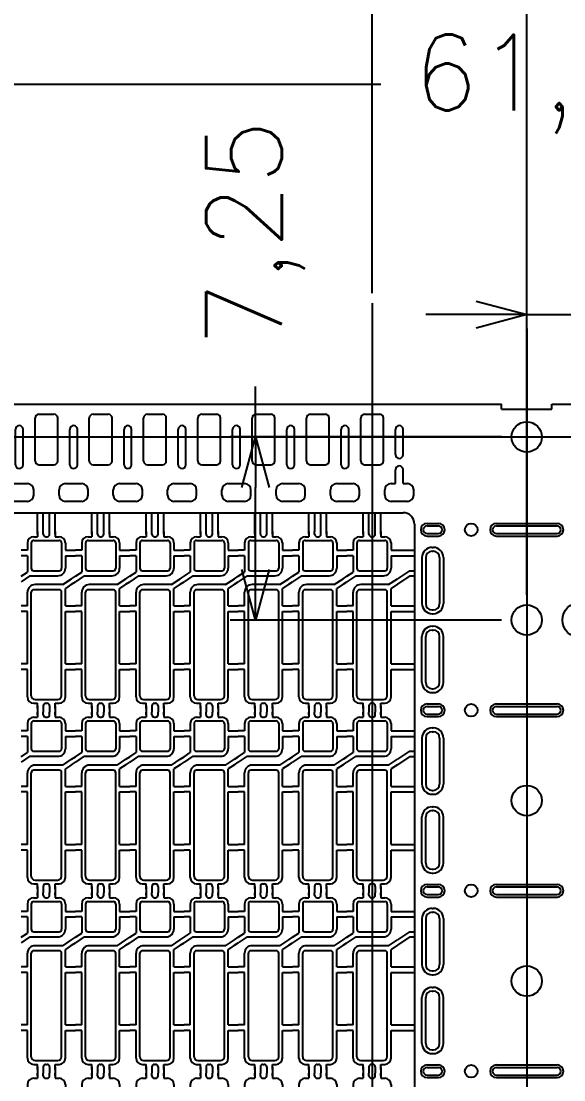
# Model space of a CAD drawing. Header units: millimetres. Extents: x -949 to -637, y 1078 to 1304.
# Drawn here: x -861.67 to -840.18, y 1240.38 to 1282.31 of the extents above; entities that cross this region are included whole.
import ezdxf

# ---------------------------------------------------------------- set-up
doc = ezdxf.new("R2010")
doc.units = ezdxf.units.MM
doc.header["$PDMODE"] = 3
doc.header["$PDSIZE"] = -1
doc.linetypes.add('CENTER', pattern=[10.16, 6.35, -1.27, 1.27, -1.27])
doc.linetypes.add('HIDDEN', pattern=[1.905, 1.27, -0.635])
doc.layers.get('DEFPOINTS').update_dxf_attribs({"color": 10})
for name, color, linetype in [('1', 3, 'Continuous'), ('3', 3, 'Continuous'), ('b etching', 1, 'Continuous'), ('CEN', 8, 'CENTER'), ('DIM', 7, 'Continuous'), ('HID', 1, 'HIDDEN')]:
    doc.layers.add(name, color=color, linetype=linetype)
doc.styles.add('SIMPLEX', font='simplex')
doc.styles.get("Standard").update_dxf_attribs({"font": 'txt.shx', "bigfont": 'chineset.shx'})
doc.dimstyles.new('ISO-25', dxfattribs={"dimtxt": 2.5, "dimasz": 2.5, "dimexe": 1.25, "dimexo": 0.625, "dimtad": 1, "dimtxsty": 'Standard', "dimcen": 2.5, "dimadec": 0, "dimazin": 0, "dimtfac": 1, "dimtmove": 0, "dimatfit": 3, "dimfxl": 1, "dimarcsym": 0})

# ---------------------------------------------------------------- blocks, each defined once
blk = doc.blocks.new('_OPEN30')
at = {"color": 0, "linetype": 'ByBlock'}
for p, q in [((-1, 0.268), (0, 0)), ((0, 0), (-1, -0.268)), ((0, 0), (-1, 0))]:
    blk.add_line(p, q, dxfattribs=at)
blk = doc.blocks.new('*D8')
at = {"layer": 'DEFPOINTS', "color": 0, "transparency": 16777216}
for p in [(-656.549, 1302.091), (-903.349, 1266.644), (-656.549, 1266.644)]:
    blk.add_point(p, dxfattribs=at)
at = {"layer": 'DIM', "color": 0, "lineweight": -2, "transparency": 16777216}
for p, q in [((-903.349, 1267.644), (-903.349, 1303.091)), ((-656.549, 1267.644), (-656.549, 1303.091)), ((-901.349, 1302.091), (-790.092, 1302.091)), ((-658.549, 1302.091), (-769.806, 1302.091))]:
    blk.add_line(p, q, dxfattribs=at)
at = {"layer": 'DIM', "color": 0, "lineweight": -2, "transparency": 16777216, "xscale": 2, "yscale": 2, "zscale": 2, "rotation": 180}
blk.add_blockref('_OPEN30', (-903.349, 1302.091), dxfattribs=at)
at = {"layer": 'DIM', "color": 0, "lineweight": -2, "transparency": 16777216, "xscale": 2, "yscale": 2, "zscale": 2}
blk.add_blockref('_OPEN30', (-656.549, 1302.091), dxfattribs=at)
at = {"layer": 'DIM', "color": 0, "transparency": 16777216, "insert": (-779.949, 1302.091), "char_height": 3, "attachment_point": 5, "style": 'SIMPLEX'}
blk.add_mtext('246,8±1', dxfattribs=at)
blk = doc.blocks.new('*D9')
at = {"layer": 'DEFPOINTS', "color": 0, "transparency": 16777216}
for p in [(-847.774, 1285.983), (-897.224, 1270.544), (-847.774, 1270.544)]:
    blk.add_point(p, dxfattribs=at)
at = {"layer": 'DIM', "color": 0, "lineweight": -2, "transparency": 16777216}
for p, q in [((-897.224, 1271.544), (-897.224, 1286.983)), ((-847.774, 1271.544), (-847.774, 1286.983)), ((-895.224, 1285.983), (-879.999, 1285.983)), ((-849.774, 1285.983), (-864.999, 1285.983))]:
    blk.add_line(p, q, dxfattribs=at)
at = {"layer": 'DIM', "color": 0, "lineweight": -2, "transparency": 16777216, "xscale": 2, "yscale": 2, "zscale": 2, "rotation": 180}
blk.add_blockref('_OPEN30', (-897.224, 1285.983), dxfattribs=at)
at = {"layer": 'DIM', "color": 0, "lineweight": -2, "transparency": 16777216, "xscale": 2, "yscale": 2, "zscale": 2}
blk.add_blockref('_OPEN30', (-847.774, 1285.983), dxfattribs=at)
at = {"layer": 'DIM', "color": 0, "transparency": 16777216, "insert": (-872.499, 1285.983), "char_height": 3, "attachment_point": 5, "style": 'SIMPLEX'}
blk.add_mtext('49,45', dxfattribs=at)
blk = doc.blocks.new('*D11')
at = {"layer": 'DEFPOINTS', "color": 0, "transparency": 16777216}
for p in [(-899.724, 1292.825), (-841.649, 1270.144), (-899.724, 1208.444)]:
    blk.add_point(p, dxfattribs=at)
at = {"layer": 'DIM', "color": 0, "lineweight": -2, "transparency": 16777216}
for p, q in [((-899.724, 1209.444), (-899.724, 1293.825)), ((-841.649, 1271.144), (-841.649, 1293.825)), ((-897.724, 1292.825), (-879.615, 1292.825)), ((-843.649, 1292.825), (-861.758, 1292.825))]:
    blk.add_line(p, q, dxfattribs=at)
at = {"layer": 'DIM', "color": 0, "lineweight": -2, "transparency": 16777216, "xscale": 2, "yscale": 2, "zscale": 2, "rotation": 180}
blk.add_blockref('_OPEN30', (-899.724, 1292.825), dxfattribs=at)
at = {"layer": 'DIM', "color": 0, "lineweight": -2, "transparency": 16777216, "xscale": 2, "yscale": 2, "zscale": 2}
blk.add_blockref('_OPEN30', (-841.649, 1292.825), dxfattribs=at)
at = {"layer": 'DIM', "color": 0, "transparency": 16777216, "insert": (-870.686, 1292.825), "char_height": 3, "attachment_point": 5, "style": 'SIMPLEX'}
blk.add_mtext('58,075', dxfattribs=at)
blk = doc.blocks.new('*D36')
at = {"layer": 'DEFPOINTS', "color": 0, "transparency": 16777216}
for p in [(-779.949, 1292.825), (-841.649, 1270.144), (-779.949, 1270.144)]:
    blk.add_point(p, dxfattribs=at)
at = {"layer": 'DIM', "color": 0, "lineweight": -2, "transparency": 16777216}
for p, q in [((-841.649, 1271.144), (-841.649, 1293.825)), ((-779.949, 1271.144), (-779.949, 1293.825)), ((-839.649, 1292.825), (-816.584, 1292.825)), ((-781.949, 1292.825), (-805.013, 1292.825))]:
    blk.add_line(p, q, dxfattribs=at)
at = {"layer": 'DIM', "color": 0, "lineweight": -2, "transparency": 16777216, "xscale": 2, "yscale": 2, "zscale": 2, "rotation": 180}
blk.add_blockref('_OPEN30', (-841.649, 1292.825), dxfattribs=at)
at = {"layer": 'DIM', "color": 0, "lineweight": -2, "transparency": 16777216, "xscale": 2, "yscale": 2, "zscale": 2}
blk.add_blockref('_OPEN30', (-779.949, 1292.825), dxfattribs=at)
at = {"layer": 'DIM', "color": 0, "transparency": 16777216, "insert": (-810.799, 1292.825), "char_height": 3, "attachment_point": 5, "style": 'SIMPLEX'}
blk.add_mtext('61,7', dxfattribs=at)
blk = doc.blocks.new('*D42')
at = {"layer": 'DEFPOINTS', "color": 0, "transparency": 16777216}
for p in [(-810.799, 1279.822), (-872.499, 1270.644), (-810.799, 1270.644)]:
    blk.add_point(p, dxfattribs=at)
at = {"layer": 'DIM', "color": 0, "lineweight": -2, "transparency": 16777216}
for p, q in [((-872.499, 1271.644), (-872.499, 1280.822)), ((-810.799, 1271.644), (-810.799, 1280.822)), ((-870.499, 1279.822), (-847.434, 1279.822)), ((-812.799, 1279.822), (-835.863, 1279.822))]:
    blk.add_line(p, q, dxfattribs=at)
at = {"layer": 'DIM', "color": 0, "lineweight": -2, "transparency": 16777216, "xscale": 2, "yscale": 2, "zscale": 2, "rotation": 180}
blk.add_blockref('_OPEN30', (-872.499, 1279.822), dxfattribs=at)
at = {"layer": 'DIM', "color": 0, "lineweight": -2, "transparency": 16777216, "xscale": 2, "yscale": 2, "zscale": 2}
blk.add_blockref('_OPEN30', (-810.799, 1279.822), dxfattribs=at)
at = {"layer": 'DIM', "color": 0, "transparency": 16777216, "insert": (-841.649, 1279.822), "char_height": 3, "attachment_point": 5, "style": 'SIMPLEX'}
blk.add_mtext('61,7', dxfattribs=at)
blk = doc.blocks.new('*D48')
at = {"layer": 'DEFPOINTS', "color": 0, "transparency": 16777216}
for p in [(-841.649, 1270.691), (-841.649, 1258.594), (-839.539, 1258.594)]:
    blk.add_point(p, dxfattribs=at)
at = {"layer": 'DIM', "color": 0, "lineweight": -2, "transparency": 16777216}
for p, q in [((-841.649, 1259.594), (-841.649, 1271.691)), ((-839.539, 1259.594), (-839.539, 1271.691)), ((-843.649, 1270.691), (-845.649, 1270.691)), ((-841.649, 1270.691), (-839.539, 1270.691)), ((-837.539, 1270.691), (-827.778, 1270.691))]:
    blk.add_line(p, q, dxfattribs=at)
at = {"layer": 'DIM', "color": 0, "lineweight": -2, "transparency": 16777216, "xscale": 2, "yscale": 2, "zscale": 2}
blk.add_blockref('_OPEN30', (-841.649, 1270.691), dxfattribs=at)
at = {"layer": 'DIM', "color": 0, "lineweight": -2, "transparency": 16777216, "xscale": 2, "yscale": 2, "zscale": 2, "rotation": 180}
blk.add_blockref('_OPEN30', (-839.539, 1270.691), dxfattribs=at)
at = {"layer": 'DIM', "color": 0, "transparency": 16777216, "insert": (-822.636, 1270.691), "char_height": 3, "attachment_point": 5, "style": 'SIMPLEX'}
blk.add_mtext('2,11', dxfattribs=at)
blk = doc.blocks.new('*D49')
at = {"layer": 'DEFPOINTS', "color": 0, "transparency": 16777216}
for p in [(-841.649, 1265.844), (-852.393, 1258.594), (-841.649, 1258.594)]:
    blk.add_point(p, dxfattribs=at)
at = {"layer": 'DIM', "color": 0, "lineweight": -2, "transparency": 16777216}
for p, q in [((-852.393, 1265.844), (-852.393, 1267.844)), ((-842.649, 1265.844), (-853.393, 1265.844)), ((-852.393, 1260.594), (-852.393, 1263.844)), ((-842.649, 1258.594), (-853.393, 1258.594))]:
    blk.add_line(p, q, dxfattribs=at)
at = {"layer": 'DIM', "color": 0, "lineweight": -2, "transparency": 16777216, "xscale": 2, "yscale": 2, "zscale": 2}
for p, rotation in [((-852.393, 1265.844), 90), ((-852.393, 1258.594), 270)]:
    blk.add_blockref('_OPEN30', p, dxfattribs=dict(at, rotation=rotation))
at = {"layer": 'DIM', "color": 0, "transparency": 16777216, "insert": (-852.393, 1273.915), "char_height": 3, "attachment_point": 5, "rotation": 90, "style": 'SIMPLEX'}
blk.add_mtext('7,25', dxfattribs=at)
blk = doc.blocks.new('e2')
at = {"layer": 'b etching', "linetype": 'ByBlock'}
for p, q in [((-947.308, 906.131), (-947.308, 905.131)), ((-947.208, 906.231), (-946.208, 906.231)), ((-946.108, 906.131), (-946.108, 905.131)), ((-947.208, 905.031), (-946.208, 905.031)), ((-947.308, 900.081), (-947.308, 904.181)), ((-946.208, 904.281), (-947.208, 904.281)), ((-946.108, 900.081), (-946.108, 904.181)), ((-947.158, 899.931), (-946.258, 899.931))]:
    blk.add_line(p, q, dxfattribs=at)
for centre, radius, start, end in [((-947.208, 906.131), 0.1, 90, 180), ((-946.208, 906.131), 0.1, 360, 90), ((-947.208, 905.131), 0.1, 180, 270), ((-946.208, 905.131), 0.1, 270, 360), ((-947.208, 904.181), 0.1, 90, 180), ((-946.208, 904.181), 0.1, 0, 90), ((-947.158, 900.081), 0.15, 180, 270), ((-946.258, 900.081), 0.15, 270, 0)]:
    blk.add_arc(centre, radius, start, end, dxfattribs=at)
blk = doc.blocks.new('e1')
at = {"layer": '1'}
for p, q in [((-947.058, 906.581), (-947.058, 906.481)), ((-947.058, 906.481), (-947.058, 906.581)), ((-947.058, 906.581), (-947.058, 906.381)), ((-946.358, 906.581), (-946.358, 906.481)), ((-946.358, 906.481), (-946.358, 906.581)), ((-946.358, 906.581), (-946.358, 906.381)), ((-947.458, 906.131), (-947.458, 905.841)), ((-946.358, 906.381), (-946.208, 906.381)), ((-945.958, 906.131), (-945.958, 905.841)), ((-947.458, 905.841), (-947.708, 905.841)), ((-945.958, 905.841), (-945.708, 905.841)), ((-947.458, 905.621), (-947.708, 905.621)), ((-947.458, 905.621), (-947.458, 904.981)), ((-945.958, 905.621), (-945.958, 905.131)), ((-945.958, 905.621), (-945.708, 905.621)), ((-947.358, 904.831), (-946.258, 904.831)), ((-946.058, 904.481), (-947.158, 904.481)), ((-947.458, 903.641), (-947.458, 904.181)), ((-945.958, 903.641), (-945.958, 904.331)), ((-947.458, 903.641), (-947.708, 903.641)), ((-945.958, 903.641), (-945.708, 903.641)), ((-947.458, 903.421), (-947.708, 903.421)), ((-947.458, 901.341), (-947.458, 903.421)), ((-945.958, 901.341), (-945.958, 903.421)), ((-945.958, 903.421), (-945.708, 903.421)), ((-947.458, 901.341), (-947.708, 901.341)), ((-947.458, 901.121), (-947.708, 901.121)), ((-947.458, 900.031), (-947.458, 901.121)), ((-945.958, 901.341), (-945.708, 901.341)), ((-945.958, 900.031), (-945.958, 901.121)), ((-945.958, 901.121), (-945.708, 901.121)), ((-947.058, 899.581), (-947.058, 899.781)), ((-947.058, 899.581), (-947.058, 899.681)), ((-947.058, 899.681), (-947.058, 899.581)), ((-946.358, 899.781), (-946.208, 899.781)), ((-946.358, 899.581), (-946.358, 899.781)), ((-946.358, 899.581), (-946.358, 899.681)), ((-946.358, 899.681), (-946.358, 899.581))]:
    blk.add_line(p, q, dxfattribs=at)
at = {"layer": '1', "linetype": 'ByBlock'}
for p, q in [((-946.833, 906.481), (-946.833, 906.581)), ((-946.583, 906.481), (-946.583, 906.581)), ((-947.208, 906.381), (-947.058, 906.381)), ((-946.733, 906.381), (-946.683, 906.381)), ((-947.708, 904.814), (-947.458, 904.981)), ((-947.358, 904.831), (-947.708, 904.597)), ((-946.058, 904.481), (-945.708, 904.714)), ((-945.708, 904.497), (-945.958, 904.331)), ((-947.208, 899.781), (-947.058, 899.781)), ((-946.833, 899.681), (-946.833, 899.581)), ((-946.733, 899.781), (-946.683, 899.781)), ((-946.583, 899.681), (-946.583, 899.581))]:
    blk.add_line(p, q, dxfattribs=at)
at = {"layer": '1'}
for centre, radius, start, end in [((-947.208, 906.131), 0.25, 90, 180), ((-946.208, 906.131), 0.25, 0, 90), ((-946.258, 905.131), 0.3, 270, 0), ((-947.158, 904.181), 0.3, 90, 180), ((-947.208, 900.031), 0.25, 180, 270), ((-946.208, 900.031), 0.25, 270, 0)]:
    blk.add_arc(centre, radius, start, end, dxfattribs=at)
at = {"layer": '1', "linetype": 'ByBlock'}
for centre, start, end in [((-946.733, 906.481), 180, 270), ((-946.683, 906.481), 270, 0), ((-946.733, 899.681), 90, 180), ((-946.683, 899.681), 0, 90)]:
    blk.add_arc(centre, 0.1, start, end, dxfattribs=at)
blk = doc.blocks.new('TOP')
at = {"layer": '1', "linetype": 'ByBlock'}
for p, q in [((-895.149, 911.326), (-894.999, 911.326)), ((-895.149, 911.106), (-894.999, 911.106)), ((-895.149, 910.2), (-894.999, 910.3)), ((-895.149, 909.983), (-894.999, 910.083)), ((-895.149, 909.126), (-894.999, 909.126)), ((-895.149, 908.906), (-894.999, 908.906)), ((-895.149, 906.826), (-894.999, 906.826)), ((-895.149, 906.606), (-894.999, 906.606)), ((-896.499, 905.066), (-896.499, 904.916)), ((-896.274, 905.066), (-896.274, 904.916)), ((-896.024, 905.066), (-896.024, 904.916)), ((-895.799, 905.066), (-895.799, 904.916))]:
    blk.add_line(p, q, dxfattribs=at)
blk = doc.blocks.new('TOP13')
at = {"layer": '1'}
for p, q in [((-902.111, 615.212), (-902.111, 616.912)), ((-901.961, 617.062), (-901.361, 617.062)), ((-901.211, 615.212), (-901.211, 616.912)), ((-900.736, 615.062), (-900.736, 616.462)), ((-900.436, 615.062), (-900.436, 616.462)), ((-901.961, 615.062), (-901.361, 615.062))]:
    blk.add_line(p, q, dxfattribs=at)
for centre, start, end in [((-901.961, 616.912), 90, 180), ((-901.361, 616.912), 0, 90), ((-900.586, 616.462), 0, 180), ((-901.961, 615.212), 180, 270), ((-901.361, 615.212), 270, 0), ((-900.586, 615.062), 180, 0)]:
    blk.add_arc(centre, 0.15, start, end, dxfattribs=at)
blk = doc.blocks.new('111')
at = {"layer": '1', "linetype": 'ByBlock'}
for p, q in [((-415.593, 929.351), (-415.593, 930.101)), ((-415.368, 929.351), (-415.368, 930.101)), ((-415.368, 930.101), (-415.118, 930.101)), ((-415.118, 929.351), (-415.118, 930.101)), ((-414.893, 930.101), (-413.443, 930.101)), ((-414.893, 929.351), (-414.893, 930.101))]:
    blk.add_line(p, q, dxfattribs=at)
blk = doc.blocks.new('222')
at = {"layer": '1', "linetype": 'ByBlock'}
for p, q in [((-364.793, 928.391), (-364.118, 928.391)), ((-364.118, 928.391), (-364.118, 927.801)), ((-364.318, 927.801), (-364.793, 927.485)), ((-364.293, 927.601), (-364.793, 927.268)), ((-364.318, 927.801), (-364.118, 927.801)), ((-364.293, 927.601), (-364.118, 927.601)), ((-364.118, 927.601), (-364.118, 926.411)), ((-364.793, 926.411), (-364.118, 926.411)), ((-364.793, 926.191), (-364.118, 926.191)), ((-364.118, 926.191), (-364.118, 924.111)), ((-364.793, 924.111), (-364.118, 924.111)), ((-364.793, 923.891), (-364.118, 923.891)), ((-364.118, 923.891), (-364.118, 921.461)), ((-366.143, 922.351), (-366.143, 922.201)), ((-365.918, 922.351), (-365.918, 922.201)), ((-365.668, 922.351), (-365.668, 922.201)), ((-365.443, 922.351), (-365.443, 922.201)), ((-364.793, 921.461), (-364.118, 921.461))]:
    blk.add_line(p, q, dxfattribs=at)

msp = doc.modelspace()

# ---------------------------------------------------------------- linework, layer by layer
at = {"layer": '1', "linetype": 'ByBlock'}
for p, q in [((-872.4986804, 1267.14394821), (-842.6486804, 1267.14394821)), ((-840.6486804, 1267.14394821), (-810.7986804, 1267.14394821)), ((-861.1736804, 1263.54394821), (-861.1736804, 1263.74394821)), ((-860.1736804, 1263.54394821), (-860.1736804, 1263.74394821)), ((-859.0236804, 1263.54394821), (-859.0236804, 1263.74394821)), ((-858.0236804, 1263.54394821), (-858.0236804, 1263.74394821)), ((-856.8736804, 1263.54394821), (-856.8736804, 1263.74394821)), ((-855.8736804, 1263.54394821), (-855.8736804, 1263.74394821)), ((-854.7236804, 1263.54394821), (-854.7236804, 1263.74394821)), ((-853.7236804, 1263.54394821), (-853.7236804, 1263.74394821)), ((-852.5736804, 1263.54394821), (-852.5736804, 1263.74394821)), ((-851.5736804, 1263.54394821), (-851.5736804, 1263.74394821)), ((-850.4236804, 1263.54394821), (-850.4236804, 1263.74394821)), ((-849.4236804, 1263.54394821), (-849.4236804, 1263.74394821)), ((-848.2736804, 1263.54394821), (-848.2736804, 1263.74394821)), ((-847.2736804, 1263.54394821), (-847.2736804, 1263.74394821)), ((-846.1236804, 1263.54394821), (-846.1236804, 1263.74394821)), ((-861.4236804, 1263.29394821), (-862.0736804, 1263.29394821)), ((-859.2736804, 1263.29394821), (-859.9236804, 1263.29394821)), ((-857.1236804, 1263.29394821), (-857.7736804, 1263.29394821)), ((-854.9736804, 1263.29394821), (-855.6236804, 1263.29394821)), ((-852.8236804, 1263.29394821), (-853.4736804, 1263.29394821)), ((-850.6736804, 1263.29394821), (-851.3236804, 1263.29394821)), ((-848.5236804, 1263.29394821), (-849.1736804, 1263.29394821)), ((-846.3736804, 1263.29394821), (-847.0236804, 1263.29394821)), ((-847.4236804, 1262.84394821), (-846.5486804, 1262.84394821)), ((-846.0986804, 1262.39394821), (-846.0986804, 1261.35394821)), ((-846.7736804, 1261.35394821), (-846.0986804, 1261.35394821))]:
    msp.add_line(p, q, dxfattribs=at)
at = {"layer": '1'}
for p, q in [((-842.6486804, 1266.94394821), (-842.6486804, 1267.14394821)), ((-840.6486804, 1266.94394821), (-840.6486804, 1267.14394821)), ((-848.0736804, 1266.74394821), (-847.4736804, 1266.74394821)), ((-842.6486804, 1266.94394821), (-841.6486804, 1266.94394821)), ((-841.6486804, 1266.94394821), (-840.6486804, 1266.94394821)), ((-848.2236804, 1264.89394821), (-848.2236804, 1266.59394821)), ((-847.3236804, 1264.89394821), (-847.3236804, 1266.59394821)), ((-846.8486804, 1265.14394821), (-846.8486804, 1266.14394821)), ((-846.5486804, 1265.14394821), (-846.5486804, 1266.14394821)), ((-848.0736804, 1264.74394821), (-847.4736804, 1264.74394821)), ((-846.8486804, 1263.99394821), (-846.8486804, 1264.54394821)), ((-846.5486804, 1263.99394821), (-846.5486804, 1264.54394821)), ((-862.0736804, 1263.99394821), (-861.4236804, 1263.99394821)), ((-859.9236804, 1263.99394821), (-859.2736804, 1263.99394821)), ((-857.7736804, 1263.99394821), (-857.1236804, 1263.99394821)), ((-855.6236804, 1263.99394821), (-854.9736804, 1263.99394821)), ((-853.4736804, 1263.99394821), (-852.8236804, 1263.99394821)), ((-851.3236804, 1263.99394821), (-850.6736804, 1263.99394821)), ((-849.1736804, 1263.99394821), (-848.5236804, 1263.99394821)), ((-847.0236804, 1263.99394821), (-846.8486804, 1263.99394821)), ((-846.5486804, 1263.99394821), (-846.3736804, 1263.99394821)), ((-845.5986804, 1262.31894821), (-845.1486804, 1262.31894821)), ((-845.5986804, 1262.31894821), (-845.1486804, 1262.31894821)), ((-842.8486804, 1262.31894821), (-840.4486804, 1262.31894821)), ((-841.1486804, 1262.31894821), (-840.4486804, 1262.31894821)), ((-845.5986804, 1262.01894821), (-845.1486804, 1262.01894821)), ((-845.5986804, 1262.01894821), (-845.1486804, 1262.01894821)), ((-842.8486804, 1262.01894821), (-840.4486804, 1262.01894821)), ((-841.1486804, 1262.01894821), (-840.4486804, 1262.01894821)), ((-845.3986804, 1261.31894821), (-845.3486804, 1261.31894821)), ((-845.6486804, 1261.06894821), (-845.6486804, 1259.24394821)), ((-845.0986804, 1261.06894821), (-845.0986804, 1259.24394821)), ((-845.3986804, 1258.99394821), (-845.3486804, 1258.99394821)), ((-845.6486804, 1256.11894821), (-845.6486804, 1257.94394821)), ((-845.3986804, 1258.19394821), (-845.3486804, 1258.19394821)), ((-845.0986804, 1256.11894821), (-845.0986804, 1257.94394821)), ((-845.3986804, 1255.86894821), (-845.3486804, 1255.86894821)), ((-845.5986804, 1255.16894821), (-845.1486804, 1255.16894821)), ((-845.5986804, 1255.16894821), (-845.1486804, 1255.16894821)), ((-842.8486804, 1255.16894821), (-840.4486804, 1255.16894821)), ((-841.1486804, 1255.16894821), (-840.4486804, 1255.16894821)), ((-845.5986804, 1254.86894821), (-845.1486804, 1254.86894821)), ((-845.5986804, 1254.86894821), (-845.1486804, 1254.86894821)), ((-842.8486804, 1254.86894821), (-840.4486804, 1254.86894821)), ((-841.1486804, 1254.86894821), (-840.4486804, 1254.86894821)), ((-845.3986804, 1254.16894821), (-845.3486804, 1254.16894821)), ((-845.6486804, 1253.91894821), (-845.6486804, 1252.09394821)), ((-845.0986804, 1253.91894821), (-845.0986804, 1252.09394821)), ((-845.3986804, 1251.84394821), (-845.3486804, 1251.84394821)), ((-845.6486804, 1248.96894821), (-845.6486804, 1250.79394821)), ((-845.3986804, 1251.04394821), (-845.3486804, 1251.04394821)), ((-845.0986804, 1248.96894821), (-845.0986804, 1250.79394821)), ((-845.3986804, 1248.71894821), (-845.3486804, 1248.71894821)), ((-845.5986804, 1248.01894821), (-845.1486804, 1248.01894821)), ((-845.5986804, 1248.01894821), (-845.1486804, 1248.01894821)), ((-842.8486804, 1248.01894821), (-840.4486804, 1248.01894821)), ((-841.1486804, 1248.01894821), (-840.4486804, 1248.01894821)), ((-845.5986804, 1247.71894821), (-845.1486804, 1247.71894821)), ((-845.5986804, 1247.71894821), (-845.1486804, 1247.71894821)), ((-842.8486804, 1247.71894821), (-840.4486804, 1247.71894821)), ((-841.1486804, 1247.71894821), (-840.4486804, 1247.71894821)), ((-845.3986804, 1247.01894821), (-845.3486804, 1247.01894821)), ((-845.6486804, 1246.76894821), (-845.6486804, 1244.94394821)), ((-845.0986804, 1246.76894821), (-845.0986804, 1244.94394821)), ((-845.3986804, 1244.69394821), (-845.3486804, 1244.69394821)), ((-845.3986804, 1243.89394821), (-845.3486804, 1243.89394821)), ((-845.6486804, 1241.81894821), (-845.6486804, 1243.64394821)), ((-845.0986804, 1241.81894821), (-845.0986804, 1243.64394821)), ((-845.3986804, 1241.56894821), (-845.3486804, 1241.56894821)), ((-845.5986804, 1240.86894821), (-845.1486804, 1240.86894821)), ((-845.5986804, 1240.86894821), (-845.1486804, 1240.86894821)), ((-842.8486804, 1240.86894821), (-840.4486804, 1240.86894821)), ((-841.1486804, 1240.86894821), (-840.4486804, 1240.86894821)), ((-845.5986804, 1240.56894821), (-845.1486804, 1240.56894821)), ((-845.5986804, 1240.56894821), (-845.1486804, 1240.56894821)), ((-842.8486804, 1240.56894821), (-840.4486804, 1240.56894821)), ((-841.1486804, 1240.56894821), (-840.4486804, 1240.56894821))]:
    msp.add_line(p, q, dxfattribs=at)
for centre, radius in [((-841.6486804, 1265.84394821), 0.6), ((-843.8486804, 1262.16894821), 0.25), ((-843.8486804, 1262.16894821), 0.25), ((-841.6486804, 1258.59394821), 0.6), ((-839.5386804, 1258.59394821), 0.7), ((-843.8486804, 1255.01894821), 0.25), ((-843.8486804, 1255.01894821), 0.25), ((-841.6486804, 1251.44394821), 0.6), ((-843.8486804, 1247.86894821), 0.25), ((-843.8486804, 1247.86894821), 0.25), ((-841.6486804, 1244.29394821), 0.6), ((-843.8486804, 1240.71894821), 0.25), ((-843.8486804, 1240.71894821), 0.25)]:
    msp.add_circle(centre, radius, dxfattribs=at)
for centre, radius, start, end in [((-848.0736804, 1266.59394821), 0.15, 90, 180), ((-847.4736804, 1266.59394821), 0.15, 0, 90), ((-846.6986804, 1266.14394821), 0.15, 0, 180), ((-846.6986804, 1265.14394821), 0.15, 180, 0), ((-848.0736804, 1264.89394821), 0.15, 180, 270), ((-847.4736804, 1264.89394821), 0.15, 270, 0), ((-846.6986804, 1264.54394821), 0.15, 0, 180), ((-845.5986804, 1262.16894821), 0.15, 90, 270), ((-845.5986804, 1262.16894821), 0.15, 90, 270), ((-845.1486804, 1262.16894821), 0.15, 270, 90), ((-845.1486804, 1262.16894821), 0.15, 270, 90), ((-842.8486804, 1262.16894821), 0.15, 90, 270), ((-842.8486804, 1262.16894821), 0.15, 90, 270), ((-840.4486804, 1262.16894821), 0.15, 270, 90), ((-840.4486804, 1262.16894821), 0.15, 270, 90), ((-845.3986804, 1261.06894821), 0.25, 90, 180), ((-845.3486804, 1261.06894821), 0.25, 0, 90), ((-845.3986804, 1259.24394821), 0.25, 180, 270), ((-845.3486804, 1259.24394821), 0.25, 270, 0), ((-845.3986804, 1257.94394821), 0.25, 90, 180), ((-845.3486804, 1257.94394821), 0.25, 360, 90), ((-845.3986804, 1256.11894821), 0.25, 180, 270), ((-845.3486804, 1256.11894821), 0.25, 270, 360), ((-845.5986804, 1255.01894821), 0.15, 90, 270), ((-845.5986804, 1255.01894821), 0.15, 90, 270), ((-845.1486804, 1255.01894821), 0.15, 270, 90), ((-845.1486804, 1255.01894821), 0.15, 270, 90), ((-842.8486804, 1255.01894821), 0.15, 90, 270), ((-842.8486804, 1255.01894821), 0.15, 90, 270), ((-840.4486804, 1255.01894821), 0.15, 270, 90), ((-840.4486804, 1255.01894821), 0.15, 270, 90), ((-845.3986804, 1253.91894821), 0.25, 90, 180), ((-845.3486804, 1253.91894821), 0.25, 0, 90), ((-845.3986804, 1252.09394821), 0.25, 180, 270), ((-845.3486804, 1252.09394821), 0.25, 270, 0), ((-845.3986804, 1250.79394821), 0.25, 90, 180), ((-845.3486804, 1250.79394821), 0.25, 360, 90), ((-845.3986804, 1248.96894821), 0.25, 180, 270), ((-845.3486804, 1248.96894821), 0.25, 270, 360), ((-845.5986804, 1247.86894821), 0.15, 90, 270), ((-845.5986804, 1247.86894821), 0.15, 90, 270), ((-845.1486804, 1247.86894821), 0.15, 270, 90), ((-845.1486804, 1247.86894821), 0.15, 270, 90), ((-842.8486804, 1247.86894821), 0.15, 90, 270), ((-842.8486804, 1247.86894821), 0.15, 90, 270), ((-840.4486804, 1247.86894821), 0.15, 270, 90), ((-840.4486804, 1247.86894821), 0.15, 270, 90), ((-845.3986804, 1246.76894821), 0.25, 90, 180), ((-845.3486804, 1246.76894821), 0.25, 0, 90), ((-845.3986804, 1244.94394821), 0.25, 180, 270), ((-845.3486804, 1244.94394821), 0.25, 270, 0), ((-845.3986804, 1243.64394821), 0.25, 90, 180), ((-845.3486804, 1243.64394821), 0.25, 360, 90), ((-845.3986804, 1241.81894821), 0.25, 180, 270), ((-845.3486804, 1241.81894821), 0.25, 270, 360), ((-845.5986804, 1240.71894821), 0.15, 90, 270), ((-845.5986804, 1240.71894821), 0.15, 90, 270), ((-845.1486804, 1240.71894821), 0.15, 270, 90), ((-845.1486804, 1240.71894821), 0.15, 270, 90), ((-842.8486804, 1240.71894821), 0.15, 90, 270), ((-842.8486804, 1240.71894821), 0.15, 90, 270), ((-840.4486804, 1240.71894821), 0.15, 270, 90), ((-840.4486804, 1240.71894821), 0.15, 270, 90)]:
    msp.add_arc(centre, radius, start, end, dxfattribs=at)
at = {"layer": '1', "linetype": 'ByBlock'}
for centre, radius, start, end in [((-861.4236804, 1263.74394821), 0.25, 0, 90), ((-859.9236804, 1263.74394821), 0.25, 90, 180), ((-859.2736804, 1263.74394821), 0.25, 0, 90), ((-857.7736804, 1263.74394821), 0.25, 90, 180), ((-857.1236804, 1263.74394821), 0.25, 0, 90), ((-855.6236804, 1263.74394821), 0.25, 90, 180), ((-854.9736804, 1263.74394821), 0.25, 0, 90), ((-853.4736804, 1263.74394821), 0.25, 90, 180), ((-852.8236804, 1263.74394821), 0.25, 0, 90), ((-851.3236804, 1263.74394821), 0.25, 90, 180), ((-850.6736804, 1263.74394821), 0.25, 0, 90), ((-849.1736804, 1263.74394821), 0.25, 90, 180), ((-848.5236804, 1263.74394821), 0.25, 0, 90), ((-847.0236804, 1263.74394821), 0.25, 90, 180), ((-846.3736804, 1263.74394821), 0.25, 0, 90), ((-861.4236804, 1263.54394821), 0.25, 270, 0), ((-859.9236804, 1263.54394821), 0.25, 180, 270), ((-859.2736804, 1263.54394821), 0.25, 270, 0), ((-857.7736804, 1263.54394821), 0.25, 180, 270), ((-857.1236804, 1263.54394821), 0.25, 270, 0), ((-855.6236804, 1263.54394821), 0.25, 180, 270), ((-854.9736804, 1263.54394821), 0.25, 270, 0), ((-853.4736804, 1263.54394821), 0.25, 180, 270), ((-852.8236804, 1263.54394821), 0.25, 270, 0), ((-851.3236804, 1263.54394821), 0.25, 180, 270), ((-850.6736804, 1263.54394821), 0.25, 270, 0), ((-849.1736804, 1263.54394821), 0.25, 180, 270), ((-848.5236804, 1263.54394821), 0.25, 270, 0), ((-847.0236804, 1263.54394821), 0.25, 180, 270), ((-846.3736804, 1263.54394821), 0.25, 270, 0), ((-846.5486804, 1262.39394821), 0.45, 0, 90)]:
    msp.add_arc(centre, radius, start, end, dxfattribs=at)
at = {"layer": '3', "linetype": 'ByBlock'}
for p, q in [((-848.1236804, 1262.09394821), (-848.1236804, 1262.84394821)), ((-847.8986804, 1262.09394821), (-847.8986804, 1262.84394821)), ((-847.8986804, 1262.84394821), (-847.6486804, 1262.84394821)), ((-847.6486804, 1262.09394821), (-847.6486804, 1262.84394821)), ((-847.4236804, 1262.09394821), (-847.4236804, 1262.84394821))]:
    msp.add_line(p, q, dxfattribs=at)
at = {"layer": 'CEN', "linetype": 'ByBlock'}
for p, q in [((-847.7736804, 1271.14394821), (-847.7736804, 1204.34394821)), ((-841.6486804, 1270.14394821), (-841.6486804, 1204.14394821)), ((-901.6236804, 1265.84394821), (-659.2736804, 1265.84394821))]:
    msp.add_line(p, q, dxfattribs=at)
at = {"layer": 'HID', "linetype": 'ByBlock'}
for p, q in [((-898.4486804, 1262.84394821), (-846.5486804, 1262.84394821)), ((-846.0986804, 1262.39394821), (-846.0986804, 1211.89394821)), ((-845.5986804, 1262.41894821), (-845.1486804, 1262.41894821)), ((-842.8486804, 1262.41894821), (-840.4486804, 1262.41894821)), ((-845.5986804, 1261.91894821), (-845.1486804, 1261.91894821)), ((-842.8486804, 1261.91894821), (-840.4486804, 1261.91894821)), ((-845.3986804, 1261.46894821), (-845.3486804, 1261.46894821)), ((-845.7986804, 1261.06894821), (-845.7986804, 1259.24394821)), ((-844.9486804, 1261.06894821), (-844.9486804, 1259.24394821)), ((-845.3986804, 1258.84394821), (-845.3486804, 1258.84394821)), ((-845.3986804, 1258.34394821), (-845.3486804, 1258.34394821)), ((-845.7986804, 1256.11894821), (-845.7986804, 1257.94394821)), ((-844.9486804, 1256.11894821), (-844.9486804, 1257.94394821)), ((-845.3986804, 1255.71894821), (-845.3486804, 1255.71894821)), ((-845.5986804, 1255.26894821), (-845.1486804, 1255.26894821)), ((-842.8486804, 1255.26894821), (-840.4486804, 1255.26894821)), ((-845.5986804, 1254.76894821), (-845.1486804, 1254.76894821)), ((-842.8486804, 1254.76894821), (-840.4486804, 1254.76894821)), ((-845.3986804, 1254.31894821), (-845.3486804, 1254.31894821)), ((-845.7986804, 1253.91894821), (-845.7986804, 1252.09394821)), ((-844.9486804, 1253.91894821), (-844.9486804, 1252.09394821)), ((-845.3986804, 1251.69394821), (-845.3486804, 1251.69394821)), ((-845.7986804, 1248.96894821), (-845.7986804, 1250.79394821)), ((-845.3986804, 1251.19394821), (-845.3486804, 1251.19394821)), ((-844.9486804, 1248.96894821), (-844.9486804, 1250.79394821)), ((-845.3986804, 1248.56894821), (-845.3486804, 1248.56894821)), ((-845.5986804, 1248.11894821), (-845.1486804, 1248.11894821)), ((-842.8486804, 1248.11894821), (-840.4486804, 1248.11894821)), ((-845.5986804, 1247.61894821), (-845.1486804, 1247.61894821)), ((-842.8486804, 1247.61894821), (-840.4486804, 1247.61894821)), ((-845.3986804, 1247.16894821), (-845.3486804, 1247.16894821)), ((-845.7986804, 1246.76894821), (-845.7986804, 1244.94394821)), ((-844.9486804, 1246.76894821), (-844.9486804, 1244.94394821)), ((-845.3986804, 1244.54394821), (-845.3486804, 1244.54394821)), ((-845.3986804, 1244.04394821), (-845.3486804, 1244.04394821)), ((-845.7986804, 1241.81894821), (-845.7986804, 1243.64394821)), ((-844.9486804, 1241.81894821), (-844.9486804, 1243.64394821)), ((-845.3986804, 1241.41894821), (-845.3486804, 1241.41894821)), ((-845.5986804, 1240.96894821), (-845.1486804, 1240.96894821)), ((-842.8486804, 1240.96894821), (-840.4486804, 1240.96894821)), ((-845.5986804, 1240.46894821), (-845.1486804, 1240.46894821)), ((-842.8486804, 1240.46894821), (-840.4486804, 1240.46894821))]:
    msp.add_line(p, q, dxfattribs=at)
for centre, radius, start, end in [((-846.5486804, 1262.39394821), 0.45, 0, 90), ((-845.5986804, 1262.16894821), 0.25, 90, 270), ((-845.1486804, 1262.16894821), 0.25, 270, 90), ((-842.8486804, 1262.16894821), 0.25, 90, 270), ((-840.4486804, 1262.16894821), 0.25, 270, 90), ((-845.3986804, 1261.06894821), 0.4, 90, 180), ((-845.3486804, 1261.06894821), 0.4, 0, 90), ((-845.3986804, 1259.24394821), 0.4, 180, 270), ((-845.3486804, 1259.24394821), 0.4, 270, 0), ((-845.3986804, 1257.94394821), 0.4, 90, 180), ((-845.3486804, 1257.94394821), 0.4, 360, 90), ((-845.3986804, 1256.11894821), 0.4, 180, 270), ((-845.3486804, 1256.11894821), 0.4, 270, 360), ((-845.5986804, 1255.01894821), 0.25, 90, 270), ((-845.1486804, 1255.01894821), 0.25, 270, 90), ((-842.8486804, 1255.01894821), 0.25, 90, 270), ((-840.4486804, 1255.01894821), 0.25, 270, 90), ((-845.3986804, 1253.91894821), 0.4, 90, 180), ((-845.3486804, 1253.91894821), 0.4, 0, 90), ((-845.3986804, 1252.09394821), 0.4, 180, 270), ((-845.3486804, 1252.09394821), 0.4, 270, 0), ((-845.3986804, 1250.79394821), 0.4, 90, 180), ((-845.3486804, 1250.79394821), 0.4, 360, 90), ((-845.3986804, 1248.96894821), 0.4, 180, 270), ((-845.3486804, 1248.96894821), 0.4, 270, 360), ((-845.5986804, 1247.86894821), 0.25, 90, 270), ((-845.1486804, 1247.86894821), 0.25, 270, 90), ((-842.8486804, 1247.86894821), 0.25, 90, 270), ((-840.4486804, 1247.86894821), 0.25, 270, 90), ((-845.3986804, 1246.76894821), 0.4, 90, 180), ((-845.3486804, 1246.76894821), 0.4, 0, 90), ((-845.3986804, 1244.94394821), 0.4, 180, 270), ((-845.3486804, 1244.94394821), 0.4, 270, 0), ((-845.3986804, 1243.64394821), 0.4, 90, 180), ((-845.3486804, 1243.64394821), 0.4, 360, 90), ((-845.3986804, 1241.81894821), 0.4, 180, 270), ((-845.3486804, 1241.81894821), 0.4, 270, 360), ((-845.5986804, 1240.71894821), 0.25, 90, 270), ((-845.1486804, 1240.71894821), 0.25, 270, 90), ((-842.8486804, 1240.71894821), 0.25, 90, 270), ((-840.4486804, 1240.71894821), 0.25, 270, 90)]:
    msp.add_arc(centre, radius, start, end, dxfattribs=at)

# ---------------------------------------------------------------- block references
at = {"linetype": 'ByBlock'}
for name, p in [('TOP13', (38.83685045, 649.68182745)), ('TOP13', (40.98685045, 649.68182745)), ('TOP13', (43.13685045, 649.68182745)), ('TOP13', (45.28685045, 649.68182745)), ('TOP13', (47.43685045, 649.68182745)), ('TOP13', (49.58685045, 649.68182745)), ('TOP13', (51.73685045, 649.68182745)), ('111', (-447.58056474, 332.74258644)), ('111', (-445.43056474, 332.74258644)), ('111', (-443.28056474, 332.74258644)), ('111', (-441.13056474, 332.74258644)), ('111', (-438.98056474, 332.74258644)), ('111', (-436.83056474, 332.74258644)), ('111', (-434.68056474, 332.74258644)), ('e1', (86.03386592, 355.51326061)), ('e2', (86.03386592, 355.51326061)), ('e1', (88.18386592, 355.51326061)), ('e2', (88.18386592, 355.51326061)), ('e1', (90.33386592, 355.51326061)), ('e2', (90.33386592, 355.51326061)), ('e1', (92.48386592, 355.51326061)), ('e2', (92.48386592, 355.51326061)), ('e1', (94.63386592, 355.51326061)), ('e2', (94.63386592, 355.51326061)), ('e2', (94.63386592, 355.51326061)), ('e1', (96.78386592, 355.51326061)), ('e2', (96.78386592, 355.51326061)), ('e2', (96.78386592, 355.51326061)), ('e1', (98.93386592, 355.51326061)), ('e2', (98.93386592, 355.51326061)), ('e2', (98.93386592, 355.51326061)), ('TOP', (35.475, 350.02754633)), ('TOP', (37.625, 350.02754633)), ('TOP', (39.775, 350.02754633)), ('TOP', (41.925, 350.02754633)), ('TOP', (44.075, 350.02754633)), ('TOP', (46.225, 350.02754633)), ('222', (-481.98056474, 332.74258644)), ('e1', (86.03386592, 348.36326061)), ('e2', (86.03386592, 348.36326061)), ('e1', (88.18386592, 348.36326061)), ('e2', (88.18386592, 348.36326061)), ('e1', (90.33386592, 348.36326061)), ('e2', (90.33386592, 348.36326061)), ('e1', (92.48386592, 348.36326061)), ('e2', (92.48386592, 348.36326061)), ('e1', (94.63386592, 348.36326061)), ('e2', (94.63386592, 348.36326061)), ('e2', (94.63386592, 348.36326061)), ('e1', (96.78386592, 348.36326061)), ('e2', (96.78386592, 348.36326061)), ('e2', (96.78386592, 348.36326061)), ('e1', (98.93386592, 348.36326061)), ('e2', (98.93386592, 348.36326061)), ('e2', (98.93386592, 348.36326061)), ('TOP', (35.475, 342.87754633)), ('TOP', (37.625, 342.87754633)), ('TOP', (39.775, 342.87754633)), ('TOP', (41.925, 342.87754633)), ('TOP', (44.075, 342.87754633)), ('TOP', (46.225, 342.87754633)), ('222', (-481.98056474, 325.59258644)), ('e1', (86.03386592, 341.21326061)), ('e2', (86.03386592, 341.21326061)), ('e1', (88.18386592, 341.21326061)), ('e2', (88.18386592, 341.21326061)), ('e1', (90.33386592, 341.21326061)), ('e2', (90.33386592, 341.21326061)), ('e1', (92.48386592, 341.21326061)), ('e2', (92.48386592, 341.21326061)), ('e1', (94.63386592, 341.21326061)), ('e2', (94.63386592, 341.21326061)), ('e1', (96.78386592, 341.21326061)), ('e2', (96.78386592, 341.21326061)), ('e1', (98.93386592, 341.21326061)), ('e2', (98.93386592, 341.21326061)), ('TOP', (35.475, 335.72754633)), ('TOP', (37.625, 335.72754633)), ('TOP', (39.775, 335.72754633)), ('TOP', (41.925, 335.72754633)), ('TOP', (44.075, 335.72754633)), ('TOP', (46.225, 335.72754633)), ('222', (-481.98056474, 318.44258644)), ('e1', (86.03386592, 334.06326061)), ('e1', (88.18386592, 334.06326061)), ('e1', (90.33386592, 334.06326061)), ('e1', (92.48386592, 334.06326061)), ('e1', (94.63386592, 334.06326061)), ('e1', (96.78386592, 334.06326061)), ('e1', (98.93386592, 334.06326061))]:
    msp.add_blockref(name, p, dxfattribs=at)

# ---------------------------------------------------------------- dimensions: what is measured, and where the dimension line sits
at = {"layer": 'DIM'}
for base, p1, p2, override, picture, middle in [((-656.5486803994, 1302.0911544611), (-903.3486803994, 1266.6439482137), (-656.5486803994, 1266.6439482137), {"dimtxt": 3, "dimasz": 2, "dimexe": 1, "dimexo": 1, "dimgap": 1.5, "dimtad": 0, "dimdec": 8, "dimtxsty": 'SIMPLEX', "dimblk1": 'OPEN30', "dimblk2": 'OPEN30', "dimsah": 1, "dimtol": 1, "dimlim": 0, "dimtp": 1, "dimtm": 1, "dimtfac": 1, "dimtdec": 8}, '*D8', (-779.9486803994, 1302.0911544611)), ((-899.7236803994, 1292.8245192535), (-841.6486803994, 1270.1439482137), (-899.7236803994, 1208.4439482137), {"dimtxt": 3, "dimasz": 2, "dimexe": 1, "dimexo": 1, "dimgap": 1.5, "dimtad": 0, "dimdec": 8, "dimtxsty": 'SIMPLEX', "dimblk1": 'OPEN30', "dimblk2": 'OPEN30', "dimsah": 1, "dimtp": 0.05, "dimtm": 0.05, "dimtfac": 0.5, "dimtdec": 8}, '*D11', (-870.6861803994, 1292.8245192535)), ((-779.9486803994, 1292.8245192535), (-841.6486803994, 1270.1439482137), (-779.9486803994, 1270.1439482137), {"dimtxt": 3, "dimasz": 2, "dimexe": 1, "dimexo": 1, "dimgap": 1.5, "dimtad": 0, "dimdec": 8, "dimtxsty": 'SIMPLEX', "dimblk1": 'OPEN30', "dimblk2": 'OPEN30', "dimsah": 1, "dimtp": 0.05, "dimtm": 0.05, "dimtfac": 0.5, "dimtdec": 8}, '*D36', (-810.7986803994, 1292.8245192535)), ((-847.7736803994, 1285.9826068217), (-897.2236803994, 1270.5439482137), (-847.7736803994, 1270.5439482137), {"dimtxt": 3, "dimasz": 2, "dimexe": 1, "dimexo": 1, "dimgap": 1.5, "dimtad": 0, "dimdec": 8, "dimtxsty": 'SIMPLEX', "dimblk1": 'OPEN30', "dimblk2": 'OPEN30', "dimsah": 1, "dimtp": 0.05, "dimtm": 0.05, "dimtfac": 0.5, "dimtdec": 8}, '*D9', (-872.4986803994, 1285.9826068217)), ((-810.7986803994, 1279.8217741711), (-872.4986803994, 1270.6439482137), (-810.7986803994, 1270.6439482137), {"dimtxt": 3, "dimasz": 2, "dimexe": 1, "dimexo": 1, "dimgap": 1.5, "dimtad": 0, "dimdec": 8, "dimtxsty": 'SIMPLEX', "dimblk1": 'OPEN30', "dimblk2": 'OPEN30', "dimsah": 1, "dimtp": 0.05, "dimtm": 0.05, "dimtfac": 0.5, "dimtdec": 8}, '*D42', (-841.6486803994, 1279.8217741711))]:
    dim = msp.add_linear_dim(base=base, p1=p1, p2=p2, dimstyle='ISO-25', override=override, dxfattribs=at)
    dim.commit()
    dim.dimension.update_dxf_attribs({"geometry": picture, "text_midpoint": middle})
dim = msp.add_linear_dim(base=(-852.393086211, 1258.5939482137), p1=(-841.6486803994, 1265.8439482137), p2=(-841.6486803994, 1258.5939482137), angle=90, dimstyle='ISO-25', override={"dimtxt": 3, "dimasz": 2, "dimexe": 1, "dimexo": 1, "dimgap": 1.5, "dimtad": 0, "dimdec": 8, "dimtxsty": 'SIMPLEX', "dimblk1": 'OPEN30', "dimblk2": 'OPEN30', "dimsah": 1, "dimtp": 0.05, "dimtm": 0.05, "dimtfac": 0.5, "dimtdec": 8}, dxfattribs=at)
dim.commit()
dim.dimension.update_dxf_attribs({"geometry": '*D49', "text_midpoint": (-852.393086211, 1273.9153767851), "dimtype": 128})
dim = msp.add_linear_dim(base=(-841.6486804, 1270.69059668), p1=(-839.5386804, 1258.59394821), p2=(-841.6486804, 1258.59394821), dimstyle='ISO-25', override={"dimtxt": 3, "dimasz": 2, "dimexe": 1, "dimexo": 1, "dimgap": 1.5, "dimtad": 0, "dimdec": 8, "dimtxsty": 'SIMPLEX', "dimblk1": 'OPEN30', "dimblk2": 'OPEN30', "dimsah": 1, "dimtp": 0.05, "dimtm": 0.05, "dimtfac": 0.5, "dimtdec": 8}, dxfattribs=at)
dim.commit()
dim.dimension.update_dxf_attribs({"geometry": '*D48', "text_midpoint": (-822.63552121, 1270.69059668), "dimtype": 128})

doc.saveas('drawing.dxf')
